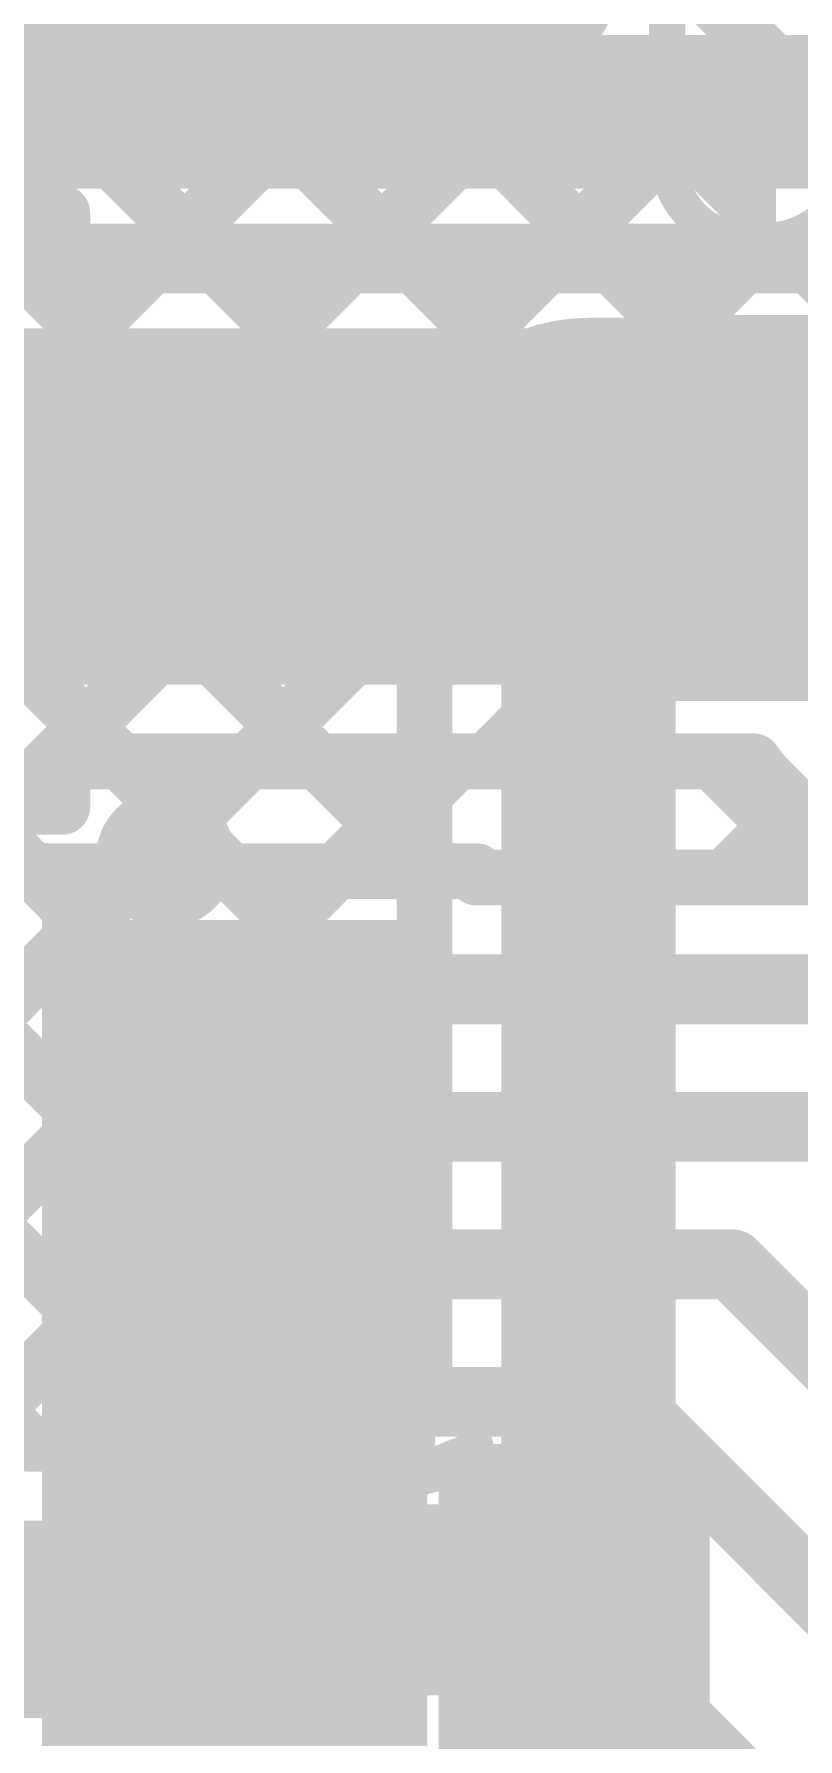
# Model space of a CAD drawing. Header units: millimetres. Extents: x 0 to 214, y 0 to 214.
# Drawn here: x 2.642 to 2.7515, y 3.0531 to 3.2971 of the extents above; entities that cross this region are included whole.
import ezdxf

# ---------------------------------------------------------------- set-up
doc = ezdxf.new("R2010")
doc.units = ezdxf.units.MM
doc.header["$MEASUREMENT"] = 0
for name, color, linetype in [('BottomLayer', 5, 'Continuous'), ('BottomOverlay', 54, 'Continuous'), ('BottomPaste', 16, 'Continuous'), ('BottomSolder', 6, 'Continuous'), ('TopLayer', 1, 'Continuous'), ('TopOverlay', 2, 'Continuous'), ('TopPaste', 8, 'Continuous'), ('TopSolder', 216, 'Continuous'), ('ViaHoleLayer', 16, 'Continuous')]:
    doc.layers.add(name, color=color, linetype=linetype)
doc.styles.add('Arial', font='', dxfattribs={"height": 0.2})
doc.styles.get('Arial').set_extended_font_data('Arial')

# ---------------------------------------------------------------- blocks, each defined once
blk = doc.blocks.new('C__0603_B_7')
at = {"layer": 'BottomLayer'}
for points in [[(-0.045, -0.0175), (-0.045, 0.0175), (-0.015, 0.0175), (-0.015, -0.0175)], [(0.015, -0.0175), (0.015, 0.0175), (0.045, 0.0175), (0.045, -0.0175)]]:
    blk.add_hatch(color=5, dxfattribs=at).paths.add_polyline_path(points)
at = {"layer": 'BottomPaste'}
for points in [[(-0.045, -0.0175), (-0.045, 0.0175), (-0.015, 0.0175), (-0.015, -0.0175)], [(0.015, -0.0175), (0.015, 0.0175), (0.045, 0.0175), (0.045, -0.0175)]]:
    blk.add_hatch(color=16, dxfattribs=at).paths.add_polyline_path(points)
at = {"layer": 'BottomSolder'}
for points in [[(-0.0473622, -0.0198622), (-0.0473622, 0.0198622), (-0.0126378, 0.0198622), (-0.0126378, -0.0198622)], [(0.0126378, -0.0198622), (0.0126378, 0.0198622), (0.0473622, 0.0198622), (0.0473622, -0.0198622)]]:
    blk.add_hatch(color=6, dxfattribs=at).paths.add_polyline_path(points)
at = {"layer": 'BottomOverlay', "const_width": 0.005}
for points in [[(-0.049, -0.021), (-0.049, 0.021)], [(-0.049, 0.021), (-0.018, 0.021)], [(0.018, 0.021), (0.049, 0.021)], [(0.049, -0.021), (0.049, 0.021)], [(-0.049, -0.021), (-0.018, -0.021)], [(0.018, -0.021), (0.049, -0.021)]]:
    blk.add_lwpolyline(points, dxfattribs=at)
at = {"layer": 'BottomOverlay', "const_width": 0.0025}
for points in [[(-0.05025, 0.021, 1), (-0.04775, 0.021, 1)], [(-0.05025, 0.021, 1), (-0.04775, 0.021, 1)], [(-0.01925, 0.021, 1), (-0.01675, 0.021, 1)], [(0.01675, 0.021, 1), (0.01925, 0.021, 1)], [(0.04775, 0.021, 1), (0.05025, 0.021, 1)], [(0.04775, 0.021, 1), (0.05025, 0.021, 1)], [(-0.05025, -0.021, 1), (-0.04775, -0.021, 1)], [(-0.05025, -0.021, 1), (-0.04775, -0.021, 1)], [(-0.01925, -0.021, 1), (-0.01675, -0.021, 1)], [(0.01675, -0.021, 1), (0.01925, -0.021, 1)], [(0.04775, -0.021, 1), (0.05025, -0.021, 1)], [(0.04775, -0.021, 1), (0.05025, -0.021, 1)]]:
    blk.add_lwpolyline(points, format="xyb", close=True, dxfattribs=at)
blk = doc.blocks.new('LQFP_100_10')
at = {"layer": 'TopLayer'}
for points in [[(-0.242126, 0.28149605), (-0.242126, 0.32874015), (-0.230315, 0.32874015), (-0.230315, 0.28149605)], [(-0.32874015, 0.242126), (-0.28149605, 0.242126), (-0.28149605, 0.230315), (-0.32874015, 0.230315)], [(-0.32874015, 0.222441), (-0.28149605, 0.222441), (-0.28149605, 0.21063), (-0.32874015, 0.21063)], [(-0.32874015, 0.2027559), (-0.28149605, 0.2027559), (-0.28149605, 0.1909449), (-0.32874015, 0.1909449)], [(-0.32874015, 0.1830709), (-0.28149605, 0.1830709), (-0.28149605, 0.1712599), (-0.32874015, 0.1712599)], [(-0.32874015, 0.1633858), (-0.28149605, 0.1633858), (-0.28149605, 0.1515748), (-0.32874015, 0.1515748)], [(-0.32874015, 0.1437008), (-0.28149605, 0.1437008), (-0.28149605, 0.1318898), (-0.32874015, 0.1318898)]]:
    blk.add_hatch(color=1, dxfattribs=at).paths.add_polyline_path(points)
at = {"layer": 'TopPaste'}
for points in [[(-0.242126, 0.28149605), (-0.242126, 0.32874015), (-0.230315, 0.32874015), (-0.230315, 0.28149605)], [(-0.32874015, 0.242126), (-0.28149605, 0.242126), (-0.28149605, 0.230315), (-0.32874015, 0.230315)], [(-0.32874015, 0.222441), (-0.28149605, 0.222441), (-0.28149605, 0.21063), (-0.32874015, 0.21063)], [(-0.32874015, 0.2027559), (-0.28149605, 0.2027559), (-0.28149605, 0.1909449), (-0.32874015, 0.1909449)], [(-0.32874015, 0.1830709), (-0.28149605, 0.1830709), (-0.28149605, 0.1712599), (-0.32874015, 0.1712599)], [(-0.32874015, 0.1633858), (-0.28149605, 0.1633858), (-0.28149605, 0.1515748), (-0.32874015, 0.1515748)], [(-0.32874015, 0.1437008), (-0.28149605, 0.1437008), (-0.28149605, 0.1318898), (-0.32874015, 0.1318898)]]:
    blk.add_hatch(color=8, dxfattribs=at).paths.add_polyline_path(points)
at = {"layer": 'TopSolder'}
for points in [[(-0.246126, 0.27749605), (-0.246126, 0.33274015), (-0.226315, 0.33274015), (-0.226315, 0.27749605)], [(-0.2264409, 0.27749605), (-0.2264409, 0.33274015), (-0.2066299, 0.33274015), (-0.2066299, 0.27749605)], [(-0.33274015, 0.246126), (-0.27749605, 0.246126), (-0.27749605, 0.226315), (-0.33274015, 0.226315)], [(-0.33274015, 0.226441), (-0.27749605, 0.226441), (-0.27749605, 0.20663), (-0.33274015, 0.20663)], [(-0.33274015, 0.2067559), (-0.27749605, 0.2067559), (-0.27749605, 0.1869449), (-0.33274015, 0.1869449)], [(-0.33274015, 0.1870709), (-0.27749605, 0.1870709), (-0.27749605, 0.1672599), (-0.33274015, 0.1672599)], [(-0.33274015, 0.1673858), (-0.27749605, 0.1673858), (-0.27749605, 0.1475748), (-0.33274015, 0.1475748)], [(-0.33274015, 0.1477008), (-0.27749605, 0.1477008), (-0.27749605, 0.1278898), (-0.33274015, 0.1278898)]]:
    blk.add_hatch(color=216, dxfattribs=at).paths.add_polyline_path(points)
at = {"layer": 'TopOverlay', "const_width": 0.005}
blk.add_lwpolyline([(-0.285, 0.255), (-0.255, 0.285)], dxfattribs=at)
at = {"layer": 'TopOverlay'}
for points, const_width in [([(-0.25625, 0.285, 1), (-0.25375, 0.285, 1)], 0.0025), ([(-0.31, 0.255, 1), (-0.32, 0.255, 1)], 0.01), ([(-0.3225, 0.255, 1), (-0.3175, 0.255, 1)], 0.005), ([(-0.3125, 0.255, 1), (-0.3075, 0.255, 1)], 0.005), ([(-0.28625, 0.255, 1), (-0.28375, 0.255, 1)], 0.0025)]:
    blk.add_lwpolyline(points, format="xyb", close=True, dxfattribs=dict(at, const_width=const_width))

msp = doc.modelspace()

# ---------------------------------------------------------------- hatches: boundary and pattern name
at = {"layer": 'BottomLayer'}
h = msp.add_hatch(color=5, dxfattribs=at)
edge = h.paths.add_edge_path()
edge.add_arc((2.7214591, 3.229), 0.011811, 0, 360)
at = {"layer": 'BottomSolder'}
h = msp.add_hatch(color=6, dxfattribs=at)
edge = h.paths.add_edge_path()
edge.add_arc((2.7214591, 3.229), 0.0099055, 0, 360)
at = {"layer": 'TopLayer'}
msp.add_hatch(color=1, dxfattribs=at).paths.add_polyline_path([(2.5838661, 3.204), (2.7459999, 3.204), (2.7459999, 3.255), (2.5838661, 3.255)])
h = msp.add_hatch(color=1, dxfattribs=at)
edge = h.paths.add_edge_path()
edge.add_arc((2.7214591, 3.229), 0.011811, 0, 360)
at = {"layer": 'TopSolder'}
h = msp.add_hatch(color=216, dxfattribs=at)
edge = h.paths.add_edge_path()
edge.add_arc((2.7214591, 3.229), 0.0099055, 0, 360)
at = {"layer": 'ViaHoleLayer'}
h = msp.add_hatch(color=16, dxfattribs=at)
edge = h.paths.add_edge_path()
edge.add_arc((2.7214591, 3.229), 0.0059055, 0, 360)

# ---------------------------------------------------------------- linework, layer by layer
at = {"layer": 'BottomLayer'}
for points, const_width in [([(1.754, 3.286), (2.7730001, 3.286)], 0.022), ([(1.754, 3.264), (2.7638875, 3.264)], 0.008), ([(2.3634558, 2.912), (2.7154558, 3.264)], 0.008), ([(2.4985217, 3.264), (2.6672255, 3.0952962)], 0.008), ([(2.526806, 3.264), (2.6954591, 3.0953469)], 0.008), ([(2.546291, 3.1514038), (2.6588872, 3.264)], 0.008), ([(2.5550903, 3.264), (2.6979591, 3.1211312)], 0.008), ([(2.5623928, 3.1392213), (2.6871715, 3.264)], 0.008), ([(2.5833746, 3.264), (2.6979591, 3.1494155)], 0.008), ([(2.6116589, 3.264), (2.6979591, 3.1776998)], 0.008), ([(2.6399432, 3.264), (2.6979591, 3.2059841)], 0.008), ([(2.6682275, 3.264), (2.6984499, 3.2337776)], 0.008), ([(2.6965118, 3.264), (2.7106469, 3.2498649)], 0.008), ([(2.7247961, 3.264), (2.7362961, 3.2525)], 0.008), ([(2.7322401, 3.2525), (2.7437401, 3.264)], 0.008), ([(2.7530804, 3.264), (2.7645855, 3.2524949)], 0.008), ([(2.7214591, 3.2525), (2.7640941, 3.2525)], 0.008), ([(2.7214591, 3.229), (2.7640941, 3.229)], 0.025), ([(2.7214591, 3.0717962), (2.7214591, 3.229)], 0.025), ([(2.6979591, 3.1002962), (2.6979591, 3.229)], 0.008), ([(2.5970118, 3.1172717), (2.6979591, 3.218219)], 0.008), ([(2.6222616, 3.1142372), (2.6979591, 3.1899347)], 0.008), ([(2.6364918, 3.1001831), (2.6979591, 3.1616504)], 0.008), ([(2.6598892, 3.0952962), (2.6979591, 3.1333661)], 0.008), ([(2.6240755, 3.1125994), (2.6413787, 3.0952962)], 0.008), ([(2.6074409, 3.096), (2.6316447, 3.0717962)], 0.025), ([(2.6881735, 3.0952962), (2.6979591, 3.1050818)], 0.008), ([(2.6954591, 3.0952962), (2.6954591, 3.1002962)], 0.008), ([(2.6413787, 3.0952962), (2.6954591, 3.0952962)], 0.008), ([(2.6316447, 3.0717962), (2.7214591, 3.0717962)], 0.025)]:
    msp.add_lwpolyline(points, dxfattribs=dict(at, const_width=const_width))
for points, const_width in [([(2.6379432, 3.264, 1), (2.6419432, 3.264, 1)], 0.004), ([(2.6568872, 3.264, 1), (2.6608872, 3.264, 1)], 0.004), ([(2.6662275, 3.264, 1), (2.6702275, 3.264, 1)], 0.004), ([(2.6851715, 3.264, 1), (2.6891715, 3.264, 1)], 0.004), ([(2.6945118, 3.264, 1), (2.6985118, 3.264, 1)], 0.004), ([(2.7134558, 3.264, 1), (2.7174558, 3.264, 1)], 0.004), ([(2.7227961, 3.264, 1), (2.7267961, 3.264, 1)], 0.004), ([(2.7417401, 3.264, 1), (2.7457401, 3.264, 1)], 0.004), ([(2.7510804, 3.264, 1), (2.7550804, 3.264, 1)], 0.004), ([(2.7194591, 3.2525, 1), (2.7234591, 3.2525, 1)], 0.004), ([(2.7194591, 3.2525, 1), (2.7234591, 3.2525, 1)], 0.004), ([(2.7194591, 3.2525, 1), (2.7234591, 3.2525, 1)], 0.004), ([(2.7302401, 3.2525, 1), (2.7342401, 3.2525, 1)], 0.004), ([(2.7342961, 3.2525, 1), (2.7382961, 3.2525, 1)], 0.004), ([(2.7086469, 3.2498649, 1), (2.7126469, 3.2498649, 1)], 0.004), ([(2.7152091, 3.229, 1), (2.7277091, 3.229, 1)], 0.0125), ([(2.7152091, 3.229, 1), (2.7277091, 3.229, 1)], 0.0125), ([(2.6964499, 3.2337776, 1), (2.7004499, 3.2337776, 1)], 0.004), ([(2.6959591, 3.229, 1), (2.6999591, 3.229, 1)], 0.004), ([(2.6959591, 3.229, 1), (2.6999591, 3.229, 1)], 0.004), ([(2.6959591, 3.229, 1), (2.6999591, 3.229, 1)], 0.004), ([(2.6959591, 3.218219, 1), (2.6999591, 3.218219, 1)], 0.004), ([(2.6959591, 3.2059841, 1), (2.6999591, 3.2059841, 1)], 0.004), ([(2.6959591, 3.1899347, 1), (2.6999591, 3.1899347, 1)], 0.004), ([(2.6959591, 3.1776998, 1), (2.6999591, 3.1776998, 1)], 0.004), ([(2.6959591, 3.1616504, 1), (2.6999591, 3.1616504, 1)], 0.004), ([(2.6959591, 3.1494155, 1), (2.6999591, 3.1494155, 1)], 0.004), ([(2.6959591, 3.1333661, 1), (2.6999591, 3.1333661, 1)], 0.004), ([(2.6959591, 3.1211312, 1), (2.6999591, 3.1211312, 1)], 0.004), ([(2.6959591, 3.1050818, 1), (2.6999591, 3.1050818, 1)], 0.004), ([(2.6934591, 3.1002962, 1), (2.6974591, 3.1002962, 1)], 0.004), ([(2.6959591, 3.1002962, 1), (2.6999591, 3.1002962, 1)], 0.004), ([(2.6393787, 3.0952962, 1), (2.6433787, 3.0952962, 1)], 0.004), ([(2.6393787, 3.0952962, 1), (2.6433787, 3.0952962, 1)], 0.004), ([(2.6578892, 3.0952962, 1), (2.6618892, 3.0952962, 1)], 0.004), ([(2.6652255, 3.0952962, 1), (2.6692255, 3.0952962, 1)], 0.004), ([(2.6861735, 3.0952962, 1), (2.6901735, 3.0952962, 1)], 0.004), ([(2.6934591, 3.0953469, 1), (2.6974591, 3.0953469, 1)], 0.004), ([(2.6934591, 3.0952962, 1), (2.6974591, 3.0952962, 1)], 0.004), ([(2.6934591, 3.0952962, 1), (2.6974591, 3.0952962, 1)], 0.004), ([(2.6253947, 3.0717962, 1), (2.6378947, 3.0717962, 1)], 0.0125), ([(2.6253947, 3.0717962, 1), (2.6378947, 3.0717962, 1)], 0.0125), ([(2.7152091, 3.0717962, 1), (2.7277091, 3.0717962, 1)], 0.0125), ([(2.7152091, 3.0717962, 1), (2.7277091, 3.0717962, 1)], 0.0125)]:
    msp.add_lwpolyline(points, format="xyb", close=True, dxfattribs=dict(at, const_width=const_width))
at = {"layer": 'BottomLayer', "const_width": 0.008}
msp.add_lwpolyline([(2.6979591, 3.229, -0.4142135623730951), (2.7214591, 3.2525)], format="xyb", dxfattribs=at)
msp.add_lwpolyline([(2.6979591, 3.229, -0.4142135623730951), (2.7214591, 3.2525)], format="xyb", dxfattribs=at)
at = {"layer": 'TopLayer'}
for points, const_width in [([(2.47, 3.304), (2.713, 3.304)], 0.025), ([(2.737, 3.304), (2.7593331, 3.2816669)], 0.008), ([(2.7309519, 3.2888349), (2.7443331, 3.2754537)], 0.008), ([(2.7296572, 3.2874232), (2.7443331, 3.2727473)], 0.008), ([(2.7174558, 3.266), (2.7356213, 3.2841655)], 0.008), ([(2.515, 3.2805), (2.713, 3.2805)], 0.008), ([(2.638099, 3.2714961), (2.6471029, 3.2805)], 0.008), ([(2.6517275, 3.2805), (2.6662275, 3.266)], 0.008), ([(2.6608872, 3.266), (2.6753872, 3.2805)], 0.008), ([(2.6800118, 3.2805), (2.6945118, 3.266)], 0.008), ([(2.6891715, 3.266), (2.7036715, 3.2805)], 0.008), ([(2.7082961, 3.2805), (2.7227961, 3.266)], 0.008), ([(2.7443331, 3.266), (2.7443331, 3.2754537)], 0.008), ([(2.521685, 3.2714961), (2.6460472, 3.2714961)], 0.008), ([(2.6460472, 3.266), (2.6460472, 3.2714961)], 0.008), ([(2.6460472, 3.266), (2.7443331, 3.266)], 0.008), ([(2.6460472, 3.193), (2.7451292, 3.193)], 0.008), ([(2.6460472, 3.1865039), (2.6460472, 3.193)], 0.008), ([(2.6543746, 3.193), (2.6700903, 3.1772843)], 0.008), ([(2.6570244, 3.1772843), (2.6727401, 3.193)], 0.008), ([(2.6826589, 3.193), (2.6983746, 3.1772843)], 0.008), ([(2.6853087, 3.1772843), (2.7010244, 3.193)], 0.008), ([(2.7109432, 3.193), (2.7275644, 3.1763788)], 0.008), ([(2.7126875, 3.1763788), (2.7293087, 3.193)], 0.008), ([(2.7392275, 3.193), (2.7558487, 3.1763788)], 0.008), ([(2.7473315, 3.1903007), (2.7612534, 3.1763788)], 0.008), ([(2.521685, 3.1865039), (2.6460472, 3.1865039)], 0.008), ([(2.6325864, 3.1865039), (2.641806, 3.1772843)], 0.008), ([(2.7409718, 3.1763788), (2.7511126, 3.1865196)], 0.008), ([(2.6361283, 3.1772843), (2.7053725, 3.1772843)], 0.008), ([(2.7053725, 3.1763788), (2.7612534, 3.1763788)], 0.008), ([(2.6707504, 3.1603788), (2.7676212, 3.1603788)], 0.01), ([(2.6707504, 3.1406938), (2.7563062, 3.1406938)], 0.01), ([(2.7563062, 3.1406938), (2.929, 2.968)], 0.01), ([(2.6707504, 3.1210087), (2.7419913, 3.1210087)], 0.01), ([(2.7419913, 3.1210087), (2.876, 2.987)], 0.01), ([(2.6707504, 3.1013237), (2.7266763, 3.1013237)], 0.01), ([(2.7266763, 3.1013237), (2.831, 2.997)], 0.01), ([(2.607, 3.096), (2.6409519, 3.0620481)], 0.012), ([(2.6707504, 3.0816386), (2.7083614, 3.0816386)], 0.01), ([(2.7083614, 3.0816386), (2.898, 2.892)], 0.01), ([(2.6409519, 3.0620481), (2.6706559, 3.0620481)], 0.012), ([(2.6706559, 3.0620481), (2.6707504, 3.0619536)], 0.012), ([(2.7053725, 3.0620001), (2.882, 2.8853726)], 0.008), ([(2.7053725, 3.0450481), (2.7053725, 3.0591741)], 0.008), ([(2.7053725, 3.0450481), (2.7053725, 3.0591741)], 0.008), ([(2.7053725, 3.0559266), (2.7084092, 3.0589633)], 0.008), ([(2.7053725, 3.0571492), (2.8806787, 2.881843)], 0.008)]:
    msp.add_lwpolyline(points, dxfattribs=dict(at, const_width=const_width))
for points, const_width in [([(2.70675, 3.304, 1), (2.71925, 3.304, 1)], 0.0125), ([(2.7289519, 3.2888349, 1), (2.7329519, 3.2888349, 1)], 0.004), ([(2.7289519, 3.2888349, 1), (2.7329519, 3.2888349, 1)], 0.004), ([(2.7276572, 3.2874232, 1), (2.7316572, 3.2874232, 1)], 0.004), ([(2.7336213, 3.2841655, 1), (2.7376213, 3.2841655, 1)], 0.004), ([(2.6451029, 3.2805, 1), (2.6491029, 3.2805, 1)], 0.004), ([(2.6497275, 3.2805, 1), (2.6537275, 3.2805, 1)], 0.004), ([(2.6733872, 3.2805, 1), (2.6773872, 3.2805, 1)], 0.004), ([(2.6780118, 3.2805, 1), (2.6820118, 3.2805, 1)], 0.004), ([(2.7016715, 3.2805, 1), (2.7056715, 3.2805, 1)], 0.004), ([(2.7062961, 3.2805, 1), (2.7102961, 3.2805, 1)], 0.004), ([(2.711, 3.2805, 1), (2.715, 3.2805, 1)], 0.004), ([(2.711, 3.2805, 1), (2.715, 3.2805, 1)], 0.004), ([(2.7423331, 3.2754537, 1), (2.7463331, 3.2754537, 1)], 0.004), ([(2.7423331, 3.2754537, 1), (2.7463331, 3.2754537, 1)], 0.004), ([(2.636099, 3.2714961, 1), (2.640099, 3.2714961, 1)], 0.004), ([(2.6440472, 3.2714961, 1), (2.6480472, 3.2714961, 1)], 0.004), ([(2.6440472, 3.2714961, 1), (2.6480472, 3.2714961, 1)], 0.004), ([(2.7423331, 3.2727473, 1), (2.7463331, 3.2727473, 1)], 0.004), ([(2.6440472, 3.266, 1), (2.6480472, 3.266, 1)], 0.004), ([(2.6440472, 3.266, 1), (2.6480472, 3.266, 1)], 0.004), ([(2.6588872, 3.266, 1), (2.6628872, 3.266, 1)], 0.004), ([(2.6642275, 3.266, 1), (2.6682275, 3.266, 1)], 0.004), ([(2.6871715, 3.266, 1), (2.6911715, 3.266, 1)], 0.004), ([(2.6925118, 3.266, 1), (2.6965118, 3.266, 1)], 0.004), ([(2.7154558, 3.266, 1), (2.7194558, 3.266, 1)], 0.004), ([(2.7207961, 3.266, 1), (2.7247961, 3.266, 1)], 0.004), ([(2.7423331, 3.266, 1), (2.7463331, 3.266, 1)], 0.004), ([(2.7423331, 3.266, 1), (2.7463331, 3.266, 1)], 0.004), ([(2.6440472, 3.193, 1), (2.6480472, 3.193, 1)], 0.004), ([(2.6440472, 3.193, 1), (2.6480472, 3.193, 1)], 0.004), ([(2.6523746, 3.193, 1), (2.6563746, 3.193, 1)], 0.004), ([(2.6707401, 3.193, 1), (2.6747401, 3.193, 1)], 0.004), ([(2.6806589, 3.193, 1), (2.6846589, 3.193, 1)], 0.004), ([(2.6990244, 3.193, 1), (2.7030244, 3.193, 1)], 0.004), ([(2.7089432, 3.193, 1), (2.7129432, 3.193, 1)], 0.004), ([(2.7273087, 3.193, 1), (2.7313087, 3.193, 1)], 0.004), ([(2.7372275, 3.193, 1), (2.7412275, 3.193, 1)], 0.004), ([(2.7431292, 3.193, 1), (2.7471292, 3.193, 1)], 0.004), ([(2.7431292, 3.193, 1), (2.7471292, 3.193, 1)], 0.004), ([(2.7431292, 3.193, 1), (2.7471292, 3.193, 1)], 0.004), ([(2.7453123, 3.1903199, 1), (2.7493123, 3.1903199, 1)], 0.004), ([(2.7453315, 3.1903007, 1), (2.7493315, 3.1903007, 1)], 0.004), ([(2.7453315, 3.1903007, 1), (2.7493315, 3.1903007, 1)], 0.004), ([(2.6440472, 3.1865039, 1), (2.6480472, 3.1865039, 1)], 0.004), ([(2.6440472, 3.1865039, 1), (2.6480472, 3.1865039, 1)], 0.004), ([(2.7491126, 3.1865196, 1), (2.7531126, 3.1865196, 1)], 0.004), ([(2.639806, 3.1772843, 1), (2.643806, 3.1772843, 1)], 0.004), ([(2.6550244, 3.1772843, 1), (2.6590244, 3.1772843, 1)], 0.004), ([(2.6680903, 3.1772843, 1), (2.6720903, 3.1772843, 1)], 0.004), ([(2.6833087, 3.1772843, 1), (2.6873087, 3.1772843, 1)], 0.004), ([(2.6963746, 3.1772843, 1), (2.7003746, 3.1772843, 1)], 0.004), ([(2.7033725, 3.1772843, 1), (2.7073725, 3.1772843, 1)], 0.004), ([(2.7033725, 3.1763788, 1), (2.7073725, 3.1763788, 1)], 0.004), ([(2.7106875, 3.1763788, 1), (2.7146875, 3.1763788, 1)], 0.004), ([(2.7255644, 3.1763788, 1), (2.7295644, 3.1763788, 1)], 0.004), ([(2.7389718, 3.1763788, 1), (2.7429718, 3.1763788, 1)], 0.004), ([(2.6682504, 3.1603788, 1), (2.6732504, 3.1603788, 1)], 0.005), ([(2.6682504, 3.1406938, 1), (2.6732504, 3.1406938, 1)], 0.005), ([(2.7538062, 3.1406938, 1), (2.7588062, 3.1406938, 1)], 0.005), ([(2.7538062, 3.1406938, 1), (2.7588062, 3.1406938, 1)], 0.005), ([(2.6682504, 3.1210087, 1), (2.6732504, 3.1210087, 1)], 0.005), ([(2.7394913, 3.1210087, 1), (2.7444913, 3.1210087, 1)], 0.005), ([(2.7394913, 3.1210087, 1), (2.7444913, 3.1210087, 1)], 0.005), ([(2.6682504, 3.1013237, 1), (2.6732504, 3.1013237, 1)], 0.005), ([(2.7241763, 3.1013237, 1), (2.7291763, 3.1013237, 1)], 0.005), ([(2.7241763, 3.1013237, 1), (2.7291763, 3.1013237, 1)], 0.005), ([(2.6682504, 3.0816386, 1), (2.6732504, 3.0816386, 1)], 0.005), ([(2.7058614, 3.0816386, 1), (2.7108614, 3.0816386, 1)], 0.005), ([(2.7058614, 3.0816386, 1), (2.7108614, 3.0816386, 1)], 0.005), ([(2.6379519, 3.0620481, 1), (2.6439519, 3.0620481, 1)], 0.006), ([(2.6379519, 3.0620481, 1), (2.6439519, 3.0620481, 1)], 0.006), ([(2.6676559, 3.0620481, 1), (2.6736559, 3.0620481, 1)], 0.006), ([(2.6676559, 3.0620481, 1), (2.6736559, 3.0620481, 1)], 0.006), ([(2.6677504, 3.0619536, 1), (2.6737504, 3.0619536, 1)], 0.006), ([(2.7033725, 3.0620001, 1), (2.7073725, 3.0620001, 1)], 0.004), ([(2.7033725, 3.0591741, 1), (2.7073725, 3.0591741, 1)], 0.004), ([(2.7033725, 3.0591741, 1), (2.7073725, 3.0591741, 1)], 0.004), ([(2.7064092, 3.0589633, 1), (2.7104092, 3.0589633, 1)], 0.004), ([(2.7033725, 3.0571492, 1), (2.7073725, 3.0571492, 1)], 0.004), ([(2.7033725, 3.0559266, 1), (2.7073725, 3.0559266, 1)], 0.004)]:
    msp.add_lwpolyline(points, format="xyb", close=True, dxfattribs=dict(at, const_width=const_width))
at = {"layer": 'TopLayer', "const_width": 0.008}
for points in [[(2.7309519, 3.2888349, -0.2208255910416904), (2.713, 3.2805)], [(2.7473123, 3.1903199, -0.05096626452646733), (2.7451292, 3.193)], [(2.7473315, 3.1903007, -0.05136592177296333), (2.7451292, 3.193)]]:
    msp.add_lwpolyline(points, format="xyb", dxfattribs=at)

# ---------------------------------------------------------------- block references
for name, p in [('LQFP_100_10', (2.9758685, 2.9241583)), ('C__0603_B_7', (2.7514591, 3.0717962))]:
    msp.add_blockref(name, p)

# ---------------------------------------------------------------- texts
at = {"layer": 'BottomOverlay', "style": 'Arial'}
msp.add_text('*', height=0.075, dxfattribs=at).set_placement((2.6701409, 3.0332598))
at = {"layer": 'TopOverlay', "style": 'Arial'}
msp.add_text('U5', height=0.04, dxfattribs=at).set_placement((2.7258184, 3.2661791))

doc.saveas('drawing.dxf')
